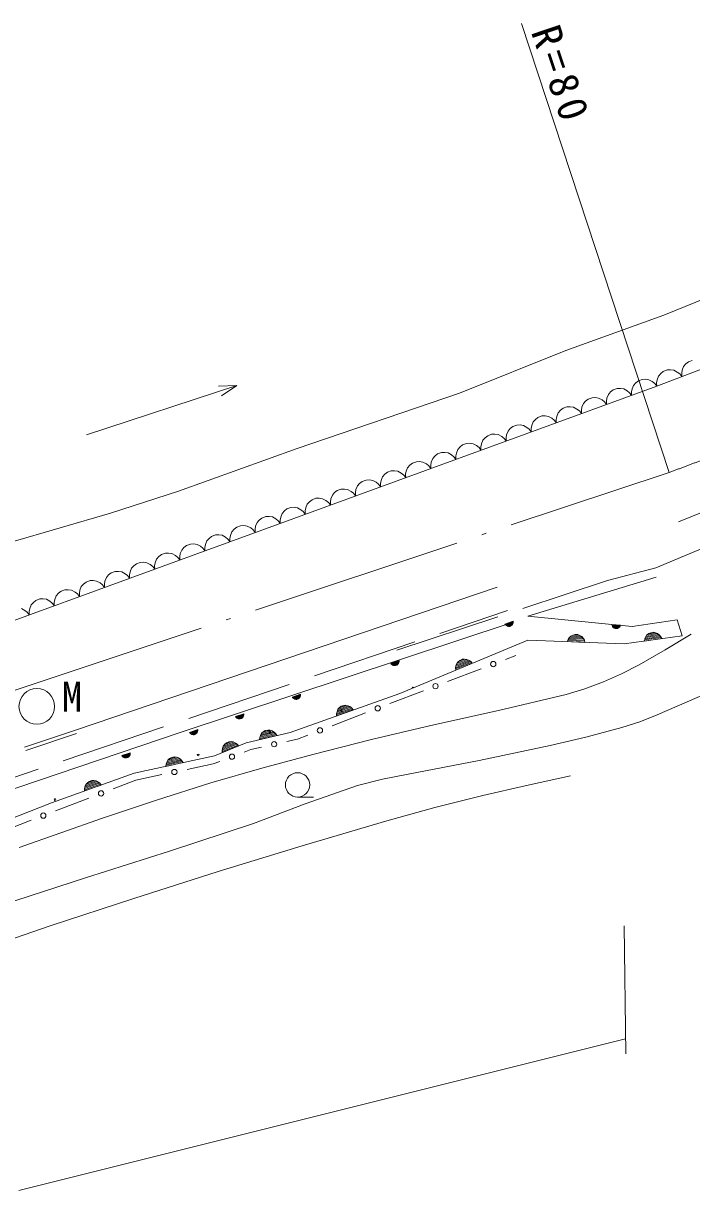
# Model space of a CAD drawing. Units: millimetres, scale not verified. Extents: x 40000 to 680000, y 20000 to 380000.
# Drawn here: x 271954 to 309766, y 268682 to 334714 of the extents above; entities that cross this region are included whole.
import ezdxf
from ezdxf.enums import TextEntityAlignment as Align

# ---------------------------------------------------------------- set-up
doc = ezdxf.new("R2010")
doc.units = ezdxf.units.MM
doc.header["$LTSCALE"] = 1000
doc.linetypes.add('DASHED', pattern=[7.5, 6, -1.5])
doc.linetypes.add('LONG_DASHED_DOTTED', pattern=[15.25, 12, -1.5, 0.25, -1.5])
doc.layers.add('S-BGD', color=7, linetype='Continuous', lineweight=13)
doc.styles.add('ＭＳ ゴシック', font='')
doc.styles.get('ＭＳ ゴシック').set_extended_font_data('MS Gothic')

msp = doc.modelspace()

# ---------------------------------------------------------------- linework, layer by layer
at = {"layer": 'S-BGD'}
for p, q in [((300148, 334714), (308499, 309313)), ((308193, 318207), (312643, 320008)), ((302642, 316205), (308193, 318207)), ((307788, 314196), (313471, 316358)), ((296640, 313803), (302642, 316205)), ((309802, 315645), (309582, 315562)), ((308161, 315021), (308015, 314904)), ((308381, 315105), (308161, 315021)), ((308569, 315115), (308381, 315105)), ((308757, 315089), (308569, 315115)), ((308955, 314986), (308757, 315089)), ((309093, 314880), (308955, 314986)), ((309232, 315091), (309203, 314922)), ((309311, 315300), (309232, 315091)), ((309435, 315445), (309311, 315300)), ((309582, 315562), (309435, 315445)), ((306603, 314380), (306478, 314237)), ((306751, 314494), (306603, 314380)), ((306971, 314574), (306751, 314494)), ((307157, 314581), (306971, 314574)), ((307344, 314553), (307157, 314581)), ((307540, 314447), (307344, 314553)), ((307675, 314340), (307540, 314447)), ((307788, 314196), (307675, 314340)), ((307812, 314551), (307783, 314381)), ((307783, 314381), (307788, 314196)), ((307891, 314760), (307812, 314551)), ((308015, 314904), (307891, 314760)), ((309209, 314737), (309093, 314880)), ((309203, 314922), (309209, 314737)), ((268025, 299705), (307788, 314196)), ((275528, 311441), (284036, 314227)), ((282996, 314189), (284036, 314227)), ((284036, 314227), (283174, 313645)), ((287444, 310655), (296640, 313803)), ((305058, 313720), (304976, 313513)), ((305183, 313862), (305058, 313720)), ((305331, 313976), (305183, 313862)), ((305551, 314056), (305331, 313976)), ((305737, 314064), (305551, 314056)), ((305924, 314036), (305737, 314064)), ((306120, 313930), (305924, 314036)), ((306255, 313822), (306120, 313930)), ((306368, 313678), (306255, 313822)), ((306396, 314031), (306365, 313863)), ((306365, 313863), (306368, 313678)), ((306478, 314237), (306396, 314031)), ((302710, 313021), (302490, 312941)), ((302897, 313029), (302710, 313021)), ((303084, 313000), (302897, 313029)), ((303279, 312895), (303084, 313000)), ((303556, 312996), (303525, 312827)), ((303638, 313202), (303556, 312996)), ((303763, 313344), (303638, 313202)), ((303910, 313459), (303763, 313344)), ((304131, 313539), (303910, 313459)), ((304317, 313546), (304131, 313539)), ((304504, 313518), (304317, 313546)), ((304699, 313412), (304504, 313518)), ((304835, 313305), (304699, 313412)), ((304948, 313161), (304835, 313305)), ((304976, 313513), (304945, 313345)), ((304945, 313345), (304948, 313161)), ((301070, 312423), (300923, 312309)), ((301290, 312504), (301070, 312423)), ((301477, 312511), (301290, 312504)), ((301664, 312483), (301477, 312511)), ((301859, 312377), (301664, 312483)), ((301995, 312270), (301859, 312377)), ((302136, 312478), (302105, 312310)), ((302218, 312685), (302136, 312478)), ((302343, 312827), (302218, 312685)), ((302490, 312941), (302343, 312827)), ((303415, 312787), (303279, 312895)), ((303528, 312643), (303415, 312787)), ((303525, 312827), (303528, 312643)), ((299503, 311792), (299377, 311650)), ((299650, 311906), (299503, 311792)), ((299870, 311986), (299650, 311906)), ((300056, 311994), (299870, 311986)), ((300244, 311965), (300056, 311994)), ((300439, 311860), (300244, 311965)), ((300575, 311752), (300439, 311860)), ((300688, 311608), (300575, 311752)), ((300716, 311961), (300685, 311792)), ((300685, 311792), (300688, 311608)), ((300798, 312167), (300716, 311961)), ((300923, 312309), (300798, 312167)), ((302108, 312126), (301995, 312270)), ((302105, 312310), (302108, 312126)), ((309014, 306511), (323059, 312176)), ((297957, 311132), (297876, 310925)), ((298082, 311274), (297957, 311132)), ((298230, 311388), (298082, 311274)), ((298450, 311469), (298230, 311388)), ((298636, 311476), (298450, 311469)), ((298824, 311448), (298636, 311476)), ((299019, 311342), (298824, 311448)), ((299155, 311235), (299019, 311342)), ((299267, 311091), (299155, 311235)), ((299296, 311443), (299265, 311275)), ((299265, 311275), (299267, 311091)), ((299377, 311650), (299296, 311443)), ((280742, 308253), (287444, 310655)), ((295390, 310353), (295242, 310239)), ((295610, 310433), (295390, 310353)), ((295796, 310441), (295610, 310433)), ((295983, 310413), (295796, 310441)), ((296179, 310307), (295983, 310413)), ((296456, 310408), (296424, 310240)), ((296537, 310615), (296456, 310408)), ((296662, 310757), (296537, 310615)), ((296810, 310871), (296662, 310757)), ((297030, 310951), (296810, 310871)), ((297216, 310959), (297030, 310951)), ((297403, 310930), (297216, 310959)), ((297599, 310825), (297403, 310930)), ((297735, 310717), (297599, 310825)), ((297847, 310573), (297735, 310717)), ((297876, 310925), (297845, 310757)), ((297845, 310757), (297847, 310573)), ((293822, 309722), (293697, 309579)), ((293970, 309836), (293822, 309722)), ((294190, 309916), (293970, 309836)), ((294376, 309923), (294190, 309916)), ((294563, 309895), (294376, 309923)), ((294759, 309789), (294563, 309895)), ((294894, 309682), (294759, 309789)), ((295036, 309890), (295004, 309722)), ((295004, 309722), (295007, 309538)), ((295117, 310097), (295036, 309890)), ((295242, 310239), (295117, 310097)), ((296314, 310200), (296179, 310307)), ((296427, 310056), (296314, 310200)), ((296424, 310240), (296427, 310056)), ((292277, 309062), (292195, 308855)), ((292402, 309204), (292277, 309062)), ((292549, 309318), (292402, 309204)), ((292770, 309398), (292549, 309318)), ((292956, 309406), (292770, 309398)), ((293143, 309378), (292956, 309406)), ((293339, 309272), (293143, 309378)), ((293474, 309164), (293339, 309272)), ((293587, 309021), (293474, 309164)), ((293615, 309373), (293584, 309205)), ((293584, 309205), (293587, 309021)), ((293697, 309579), (293615, 309373)), ((295007, 309538), (294894, 309682)), ((290116, 308371), (289929, 308363)), ((290303, 308343), (290116, 308371)), ((290857, 308544), (290775, 308338)), ((290982, 308687), (290857, 308544)), ((291129, 308801), (290982, 308687)), ((291349, 308881), (291129, 308801)), ((291536, 308888), (291349, 308881)), ((291723, 308860), (291536, 308888)), ((291918, 308754), (291723, 308860)), ((292054, 308647), (291918, 308754)), ((292167, 308503), (292054, 308647)), ((292195, 308855), (292164, 308687)), ((292164, 308687), (292167, 308503)), ((276892, 307002), (280742, 308253)), ((288289, 307766), (288142, 307651)), ((288509, 307846), (288289, 307766)), ((288696, 307853), (288509, 307846)), ((288883, 307825), (288696, 307853)), ((289078, 307719), (288883, 307825)), ((289214, 307612), (289078, 307719)), ((289355, 307820), (289324, 307652)), ((289437, 308027), (289355, 307820)), ((289562, 308169), (289437, 308027)), ((289709, 308283), (289562, 308169)), ((289929, 308363), (289709, 308283)), ((290498, 308237), (290303, 308343)), ((290634, 308129), (290498, 308237)), ((290747, 307985), (290634, 308129)), ((290775, 308338), (290744, 308170)), ((290744, 308170), (290747, 307985)), ((286722, 307134), (286596, 306992)), ((286869, 307248), (286722, 307134)), ((287089, 307328), (286869, 307248)), ((287275, 307336), (287089, 307328)), ((287463, 307307), (287275, 307336)), ((287658, 307202), (287463, 307307)), ((287794, 307094), (287658, 307202)), ((287906, 306950), (287794, 307094)), ((287935, 307303), (287904, 307134)), ((287904, 307134), (287906, 306950)), ((288017, 307509), (287935, 307303)), ((288142, 307651), (288017, 307509)), ((289327, 307468), (289214, 307612)), ((289324, 307652), (289327, 307468)), ((271191, 305351), (276892, 307002)), ((285176, 306474), (285095, 306268)), ((285301, 306616), (285176, 306474)), ((285449, 306730), (285301, 306616)), ((285669, 306811), (285449, 306730)), ((285855, 306818), (285669, 306811)), ((286043, 306790), (285855, 306818)), ((286238, 306684), (286043, 306790)), ((286374, 306577), (286238, 306684)), ((286486, 306433), (286374, 306577)), ((286515, 306785), (286484, 306617)), ((286484, 306617), (286486, 306433)), ((286596, 306992), (286515, 306785)), ((282829, 305776), (282609, 305695)), ((283015, 305783), (282829, 305776)), ((283202, 305755), (283015, 305783)), ((283398, 305649), (283202, 305755)), ((283675, 305750), (283643, 305582)), ((283756, 305957), (283675, 305750)), ((283881, 306099), (283756, 305957)), ((284029, 306213), (283881, 306099)), ((284249, 306293), (284029, 306213)), ((284435, 306301), (284249, 306293)), ((284622, 306272), (284435, 306301)), ((284818, 306167), (284622, 306272)), ((284953, 306059), (284818, 306167)), ((285066, 305915), (284953, 306059)), ((285095, 306268), (285064, 306099)), ((285064, 306099), (285066, 305915)), ((281189, 305178), (281041, 305064)), ((281409, 305258), (281189, 305178)), ((281595, 305266), (281409, 305258)), ((281782, 305237), (281595, 305266)), ((281978, 305132), (281782, 305237)), ((282113, 305024), (281978, 305132)), ((282255, 305232), (282223, 305064)), ((282336, 305439), (282255, 305232)), ((282461, 305581), (282336, 305439)), ((282609, 305695), (282461, 305581)), ((283533, 305542), (283398, 305649)), ((283646, 305398), (283533, 305542)), ((283643, 305582), (283646, 305398)), ((279621, 304546), (279496, 304404)), ((279768, 304660), (279621, 304546)), ((279989, 304740), (279768, 304660)), ((280175, 304748), (279989, 304740)), ((280362, 304720), (280175, 304748)), ((280557, 304614), (280362, 304720)), ((280693, 304507), (280557, 304614)), ((280806, 304363), (280693, 304507)), ((280834, 304715), (280803, 304547)), ((280803, 304547), (280806, 304363)), ((280916, 304922), (280834, 304715)), ((281041, 305064), (280916, 304922)), ((282226, 304880), (282113, 305024)), ((282223, 305064), (282226, 304880)), ((278076, 303887), (277994, 303680)), ((278201, 304029), (278076, 303887)), ((278348, 304143), (278201, 304029)), ((278568, 304223), (278348, 304143)), ((278755, 304230), (278568, 304223)), ((278942, 304202), (278755, 304230)), ((279137, 304096), (278942, 304202)), ((279273, 303989), (279137, 304096)), ((279386, 303845), (279273, 303989)), ((279414, 304197), (279383, 304029)), ((279383, 304029), (279386, 303845)), ((279496, 304404), (279414, 304197)), ((275508, 303108), (275361, 302994)), ((275728, 303188), (275508, 303108)), ((275914, 303195), (275728, 303188)), ((276102, 303167), (275914, 303195)), ((276297, 303061), (276102, 303167)), ((276574, 303162), (276543, 302994)), ((276656, 303369), (276574, 303162)), ((276781, 303511), (276656, 303369)), ((276928, 303625), (276781, 303511)), ((277148, 303705), (276928, 303625)), ((277335, 303713), (277148, 303705)), ((277522, 303685), (277335, 303713)), ((277717, 303579), (277522, 303685)), ((277853, 303472), (277717, 303579)), ((277966, 303328), (277853, 303472)), ((277994, 303680), (277963, 303512)), ((277963, 303512), (277966, 303328)), ((300505, 301181), (307767, 303391)), ((273941, 302476), (273815, 302334)), ((274088, 302590), (273941, 302476)), ((274308, 302670), (274088, 302590)), ((274494, 302678), (274308, 302670)), ((274682, 302650), (274494, 302678)), ((274877, 302544), (274682, 302650)), ((275013, 302436), (274877, 302544)), ((298770, 302819), (274904, 294724)), ((275125, 302293), (275013, 302436)), ((275154, 302645), (275123, 302477)), ((275123, 302477), (275125, 302293)), ((275235, 302851), (275154, 302645)), ((275361, 302994), (275235, 302851)), ((276433, 302954), (276297, 303061)), ((276546, 302810), (276433, 302954)), ((276543, 302994), (276546, 302810)), ((272395, 301816), (272314, 301610)), ((272520, 301958), (272395, 301816)), ((272668, 302073), (272520, 301958)), ((272888, 302153), (272668, 302073)), ((273074, 302160), (272888, 302153)), ((273262, 302132), (273074, 302160)), ((273457, 302026), (273262, 302132)), ((273593, 301919), (273457, 302026)), ((273705, 301775), (273593, 301919)), ((273734, 302127), (273703, 301959)), ((273703, 301959), (273705, 301775)), ((273815, 302334), (273734, 302127)), ((272037, 301509), (271841, 301614)), ((272172, 301401), (272037, 301509)), ((272285, 301257), (272172, 301401)), ((272314, 301610), (272283, 301441)), ((272283, 301441), (272285, 301257)), ((300505, 301181), (306402, 300597)), ((280823, 294603), (299607, 300816)), ((299202, 300734), (299675, 300896)), ((299238, 300686), (299202, 300734)), ((299673, 300863), (299224, 300709)), ((299283, 300649), (299238, 300686)), ((299246, 300683), (299672, 300829)), ((299664, 300794), (299275, 300660)), ((299347, 300613), (299283, 300649)), ((299306, 300638), (299650, 300756)), ((299632, 300717), (299346, 300618)), ((299408, 300603), (299347, 300613)), ((299470, 300604), (299408, 300603)), ((299412, 300608), (299588, 300668)), ((299543, 300629), (299470, 300604)), ((299593, 300666), (299543, 300629)), ((299635, 300712), (299593, 300666)), ((299663, 300780), (299635, 300712)), ((299675, 300836), (299663, 300780)), ((299675, 300896), (299675, 300836)), ((305261, 300652), (305248, 300711)), ((305248, 300711), (305746, 300662)), ((305730, 300632), (305258, 300679)), ((305286, 300601), (305261, 300652)), ((305267, 300647), (305715, 300602)), ((305693, 300573), (305284, 300614)), ((305329, 300541), (305286, 300601)), ((305303, 300580), (305665, 300544)), ((305381, 300506), (305329, 300541)), ((305632, 300516), (305331, 300546)), ((305438, 300482), (305381, 300506)), ((305387, 300509), (305572, 300491)), ((305515, 300474), (305438, 300482)), ((305575, 300487), (305515, 300474)), ((305633, 300511), (305575, 300487)), ((305687, 300561), (305633, 300511)), ((305720, 300607), (305687, 300561)), ((305746, 300662), (305720, 300607)), ((306402, 300597), (308954, 300969)), ((308954, 300969), (309221, 300073)), ((300505, 299831), (293258, 296813)), ((305952, 299607), (300505, 299831)), ((302729, 299739), (302773, 299853)), ((302756, 299801), (303705, 299762)), ((302773, 299853), (302835, 299948)), ((303683, 299825), (302784, 299862)), ((302824, 299923), (303646, 299889)), ((302835, 299948), (302937, 300054)), ((303603, 299954), (302876, 299983)), ((302937, 300054), (303049, 300109)), ((302939, 300043), (303543, 300019)), ((303049, 300109), (303168, 300142)), ((303429, 300086), (303056, 300101)), ((303168, 300142), (303323, 300135)), ((303323, 300135), (303439, 300093)), ((303439, 300093), (303546, 300028)), ((303546, 300028), (303639, 299915)), ((303639, 299915), (303695, 299815)), ((303695, 299815), (303728, 299698)), ((309221, 300073), (305952, 299607)), ((308081, 299910), (307091, 299769)), ((307091, 299769), (307115, 299889)), ((307107, 299835), (308048, 299969)), ((307115, 299889), (307158, 299993)), ((308014, 300027), (307123, 299900)), ((307151, 299967), (307966, 300083)), ((307158, 299993), (307239, 300116)), ((307912, 300139), (307192, 300036)), ((307239, 300116), (307339, 300191)), ((307243, 300106), (307842, 300192)), ((307339, 300191), (307450, 300245)), ((307716, 300237), (307348, 300185)), ((307450, 300245), (307604, 300267)), ((307604, 300267), (307725, 300246)), ((307725, 300246), (307843, 300202)), ((307843, 300202), (307955, 300107)), ((307955, 300107), (308028, 300019)), ((308028, 300019), (308081, 299910)), ((308271, 299268), (309731, 300161)), ((303728, 299698), (302729, 299739)), ((306801, 298427), (308271, 299268)), ((292738, 298514), (293211, 298677)), ((292774, 298466), (292738, 298514)), ((293209, 298643), (292760, 298489)), ((292818, 298430), (292774, 298466)), ((292782, 298463), (293207, 298609)), ((293200, 298574), (292811, 298440)), ((292842, 298418), (293186, 298536)), ((293168, 298497), (292882, 298399)), ((293171, 298493), (293129, 298446)), ((293199, 298560), (293171, 298493)), ((293210, 298616), (293199, 298560)), ((293211, 298677), (293210, 298616)), ((297249, 298611), (296418, 298265)), ((296419, 298197), (297296, 298562)), ((297343, 298514), (296420, 298130)), ((296428, 298337), (297188, 298653)), ((296428, 298364), (296476, 298503)), ((297122, 298693), (296450, 298414)), ((296476, 298503), (296554, 298600)), ((296482, 298494), (297040, 298727)), ((296554, 298600), (296648, 298680)), ((296908, 298739), (296564, 298596)), ((296648, 298680), (296791, 298740)), ((296791, 298740), (296914, 298750)), ((296914, 298750), (297039, 298737)), ((297039, 298737), (297171, 298673)), ((297171, 298673), (297264, 298606)), ((297264, 298606), (297343, 298514)), ((299230, 298733), (299819, 298958)), ((292882, 298393), (292818, 298430)), ((292944, 298383), (292882, 298393)), ((293006, 298384), (292944, 298383)), ((292948, 298388), (293124, 298449)), ((293079, 298409), (293006, 298384)), ((293129, 298446), (293079, 298409)), ((295961, 297482), (297857, 298207)), ((296412, 298251), (296428, 298364)), ((296420, 298130), (296412, 298251)), ((304779, 297463), (305797, 297915)), ((305797, 297915), (306801, 298427)), ((303727, 297073), (304779, 297463)), ((307818, 295595), (312254, 297538)), ((293258, 296813), (287046, 294607)), ((287169, 296602), (287642, 296765)), ((287206, 296554), (287169, 296602)), ((287641, 296731), (287191, 296577)), ((287250, 296518), (287206, 296554)), ((287213, 296551), (287639, 296697)), ((287631, 296662), (287242, 296528)), ((287314, 296481), (287250, 296518)), ((287274, 296506), (287618, 296624)), ((287600, 296585), (287314, 296487)), ((287379, 296476), (287555, 296537)), ((287511, 296497), (287437, 296472)), ((287560, 296534), (287511, 296497)), ((287603, 296580), (287560, 296534)), ((287631, 296648), (287603, 296580)), ((287642, 296704), (287631, 296648)), ((287642, 296765), (287642, 296704)), ((292692, 296232), (294588, 296957)), ((298845, 295840), (302662, 296742)), ((302662, 296742), (303727, 297073)), ((287376, 296471), (287314, 296481)), ((287437, 296472), (287376, 296471)), ((290623, 295877), (289681, 295543)), ((289683, 295610), (290578, 295928)), ((290534, 295978), (289686, 295677)), ((289700, 295749), (290475, 296024)), ((289701, 295776), (289756, 295912)), ((290412, 296068), (289727, 295824)), ((289756, 295912), (289840, 296005)), ((289762, 295903), (290332, 296106)), ((289840, 296005), (289938, 296080)), ((290201, 296125), (289850, 296001)), ((289938, 296080), (290084, 296132)), ((290084, 296132), (290208, 296136)), ((290208, 296136), (290331, 296116)), ((290331, 296116), (290460, 296045)), ((290460, 296045), (290549, 295973)), ((290549, 295973), (290623, 295877)), ((295015, 294997), (298845, 295840)), ((283956, 295499), (284429, 295661)), ((283992, 295450), (283956, 295499)), ((284427, 295627), (283978, 295473)), ((284036, 295414), (283992, 295450)), ((284000, 295448), (284425, 295594)), ((284418, 295558), (284029, 295425)), ((284100, 295378), (284036, 295414)), ((284060, 295402), (284404, 295521)), ((284386, 295481), (284100, 295383)), ((284162, 295367), (284100, 295378)), ((284224, 295369), (284162, 295367)), ((284166, 295373), (284342, 295433)), ((284297, 295394), (284224, 295369)), ((284347, 295431), (284297, 295394)), ((284389, 295477), (284347, 295431)), ((284417, 295545), (284389, 295477)), ((284428, 295600), (284417, 295545)), ((284429, 295661), (284428, 295600)), ((289423, 294981), (291319, 295706)), ((289680, 295664), (289701, 295776)), ((289681, 295543), (289680, 295664)), ((305819, 294877), (306825, 295206)), ((306825, 295206), (307818, 295595)), ((260253, 287625), (280823, 294603)), ((274904, 294724), (272025, 293776)), ((274967, 294534), (272088, 293586)), ((281349, 294604), (281822, 294766)), ((281385, 294555), (281349, 294604)), ((281820, 294732), (281371, 294578)), ((281429, 294519), (281385, 294555)), ((281393, 294553), (281818, 294699)), ((281811, 294663), (281422, 294529)), ((281493, 294483), (281429, 294519)), ((281453, 294507), (281797, 294625)), ((281779, 294586), (281493, 294488)), ((281559, 294477), (281735, 294538)), ((281740, 294535), (281690, 294499)), ((281782, 294582), (281740, 294535)), ((281810, 294650), (281782, 294582)), ((281821, 294705), (281810, 294650)), ((281822, 294766), (281821, 294705)), ((287046, 294607), (284570, 294021)), ((286217, 294539), (285341, 294332)), ((285363, 294401), (286164, 294591)), ((285367, 294428), (285437, 294557)), ((286106, 294641), (285398, 294474)), ((285437, 294557), (285530, 294641)), ((285442, 294548), (286030, 294688)), ((285530, 294641), (285636, 294705)), ((285902, 294721), (285539, 294636)), ((285636, 294705), (285787, 294740)), ((285787, 294740), (285910, 294731)), ((285910, 294731), (286031, 294698)), ((286031, 294698), (286151, 294613)), ((286151, 294613), (286232, 294532)), ((286232, 294532), (286295, 294429)), ((291661, 294204), (295015, 294997)), ((303788, 294338), (305819, 294877)), ((281555, 294472), (281493, 294483)), ((281617, 294474), (281555, 294472)), ((281690, 294499), (281617, 294474)), ((284570, 294021), (282776, 293285)), ((284042, 293939), (283209, 293598)), ((283210, 293530), (284089, 293891)), ((284136, 293843), (283210, 293463)), ((283220, 293670), (283981, 293982)), ((283916, 294023), (283243, 293746)), ((283268, 293835), (283347, 293933)), ((283275, 293827), (283834, 294057)), ((283347, 293933), (283442, 294012)), ((283702, 294070), (283357, 293929)), ((283442, 294012), (283585, 294071)), ((283585, 294071), (283708, 294081)), ((283708, 294081), (283833, 294067)), ((283833, 294067), (283965, 294002)), ((283965, 294002), (284057, 293935)), ((284057, 293935), (284136, 293843)), ((286295, 294429), (285321, 294199)), ((285321, 294199), (285334, 294320)), ((285331, 294265), (286256, 294484)), ((285334, 294320), (285367, 294428)), ((286860, 294096), (287461, 294230)), ((287461, 294230), (288050, 294456)), ((288326, 293353), (291661, 294204)), ((297747, 293024), (301754, 293859)), ((301754, 293859), (303788, 294338)), ((277531, 293293), (278004, 293455)), ((277567, 293245), (277531, 293293)), ((278002, 293422), (277553, 293268)), ((277611, 293208), (277567, 293245)), ((277575, 293242), (278000, 293388)), ((277993, 293352), (277604, 293219)), ((277675, 293172), (277611, 293208)), ((277635, 293197), (277979, 293315)), ((277961, 293275), (277675, 293177)), ((277740, 293167), (277917, 293227)), ((277872, 293188), (277799, 293163)), ((277921, 293225), (277872, 293188)), ((277964, 293271), (277921, 293225)), ((277992, 293339), (277964, 293271)), ((278003, 293394), (277992, 293339)), ((278004, 293455), (278003, 293394)), ((282776, 293285), (278230, 292293)), ((280231, 293121), (280338, 293183)), ((280604, 293195), (280240, 293116)), ((280338, 293183), (280489, 293216)), ((280489, 293216), (280612, 293204)), ((280612, 293204), (280732, 293169)), ((283204, 293585), (283220, 293697)), ((283210, 293463), (283204, 293585)), ((283220, 293697), (283268, 293835)), ((284444, 293493), (284825, 293639)), ((284825, 293639), (285426, 293774)), ((285441, 292579), (288326, 293353)), ((277737, 293162), (277675, 293172)), ((277799, 293163), (277737, 293162)), ((280991, 292896), (280014, 292683)), ((280014, 292683), (280029, 292803)), ((280025, 292749), (280954, 292951)), ((280029, 292803), (280064, 292911)), ((280916, 293007), (280036, 292815)), ((280060, 292884), (280863, 293060)), ((280064, 292911), (280136, 293039)), ((280806, 293111), (280095, 292956)), ((280136, 293039), (280231, 293121)), ((280141, 293030), (280732, 293159)), ((280732, 293169), (280851, 293082)), ((280851, 293082), (280930, 293000)), ((280930, 293000), (280991, 292896)), ((281222, 292514), (282690, 292821)), ((282570, 291746), (285441, 292579)), ((282690, 292821), (283071, 292967)), ((293725, 292246), (297747, 293024)), ((278230, 292293), (273548, 290627)), ((275937, 291876), (275586, 291751)), ((275675, 291830), (275821, 291882)), ((275821, 291882), (275944, 291886)), ((275944, 291886), (276068, 291866)), ((276068, 291866), (276197, 291795)), ((277039, 291417), (278315, 291907)), ((278315, 291907), (279783, 292214)), ((290860, 291605), (292284, 291955)), ((292284, 291955), (293725, 292246)), ((300430, 291602), (302916, 292154)), ((275417, 291414), (275438, 291525)), ((275418, 291293), (275417, 291414)), ((276360, 291628), (275418, 291293)), ((275420, 291360), (276315, 291678)), ((276271, 291729), (275423, 291427)), ((275437, 291499), (276212, 291774)), ((275438, 291525), (275493, 291662)), ((276149, 291818), (275464, 291574)), ((275493, 291662), (275577, 291755)), ((275499, 291653), (276069, 291856)), ((275577, 291755), (275675, 291830)), ((276197, 291795), (276286, 291724)), ((276286, 291724), (276360, 291628)), ((279488, 290779), (282570, 291746)), ((287907, 290556), (290860, 291605)), ((297959, 291031), (300430, 291602)), ((273548, 290627), (262931, 286439)), ((273771, 290161), (275666, 290889)), ((276425, 289756), (279488, 290779)), ((284968, 289447), (287907, 290556)), ((287470, 290947), (288366, 290947)), ((295237, 290348), (297959, 291031)), ((292529, 289606), (295237, 290348)), ((270504, 288906), (272399, 289634)), ((271711, 288089), (276425, 289756)), ((280220, 287886), (284968, 289447)), ((287735, 288197), (292529, 289606)), ((282969, 286735), (287735, 288197)), ((275463, 286384), (280220, 287886)), ((278209, 285217), (282969, 286735)), ((270714, 284824), (275463, 286384)), ((273474, 283653), (278209, 285217)), ((268749, 282026), (273474, 283653)), ((305957, 283663), (306037, 276414)), ((271696, 268682), (306027, 277271))]:
    msp.add_line(p, q, dxfattribs=at)
at = {"layer": 'S-BGD', "linetype": 'DASHED'}
for p, q in [((307742, 303918), (322844, 310198)), ((305008, 303192), (307742, 303918)), ((293093, 299260), (305008, 303192)), ((259998, 288196), (299348, 301495))]:
    msp.add_line(p, q, dxfattribs=at)
at = {"layer": 'S-BGD', "linetype": 'LONG_DASHED_DOTTED'}
msp.add_line((227208, 282276), (308499, 309313), dxfattribs=at)
at = {"layer": 'S-BGD'}
for centre, radius in [((298543, 298470), 149), ((295274, 297219), 149), ((272717, 296074), 1009), ((289947, 295850), 49.7), ((292005, 295969), 149), ((285896, 294588), 49.7), ((288736, 294718), 149), ((286143, 293935), 149), ((281845, 293327), 49.7), ((283758, 293230), 149), ((280502, 292364), 149), ((287470, 291635), 688), ((276353, 291153), 149), ((273743, 290805), 49.7), ((273085, 289898), 149)]:
    msp.add_circle(centre, radius, dxfattribs=at)
at = {"layer": 'S-BGD', "linetype": 'LONG_DASHED_DOTTED'}
msp.add_arc((274348, 402958), 99678, 290.03632, 304.92285, dxfattribs=at)
at = {"layer": 'S-BGD'}
msp.add_arc((293998, 297111), 49.7, 33.7688, 191.44067, dxfattribs=at)

# ---------------------------------------------------------------- texts
at = {"layer": 'S-BGD', "style": 'ＭＳ ゴシック'}
msp.add_text('M', height=1686, dxfattribs=at).set_placement((274134, 295277), align=Align.BOTTOM_LEFT)
at = {"layer": 'S-BGD', "insert": (300634, 334239), "char_height": 1686, "attachment_point": 7, "rotation": 288.7, "style": 'ＭＳ ゴシック'}
msp.add_mtext('\\T1.26;R=80', dxfattribs=at)

doc.saveas('drawing.dxf')
